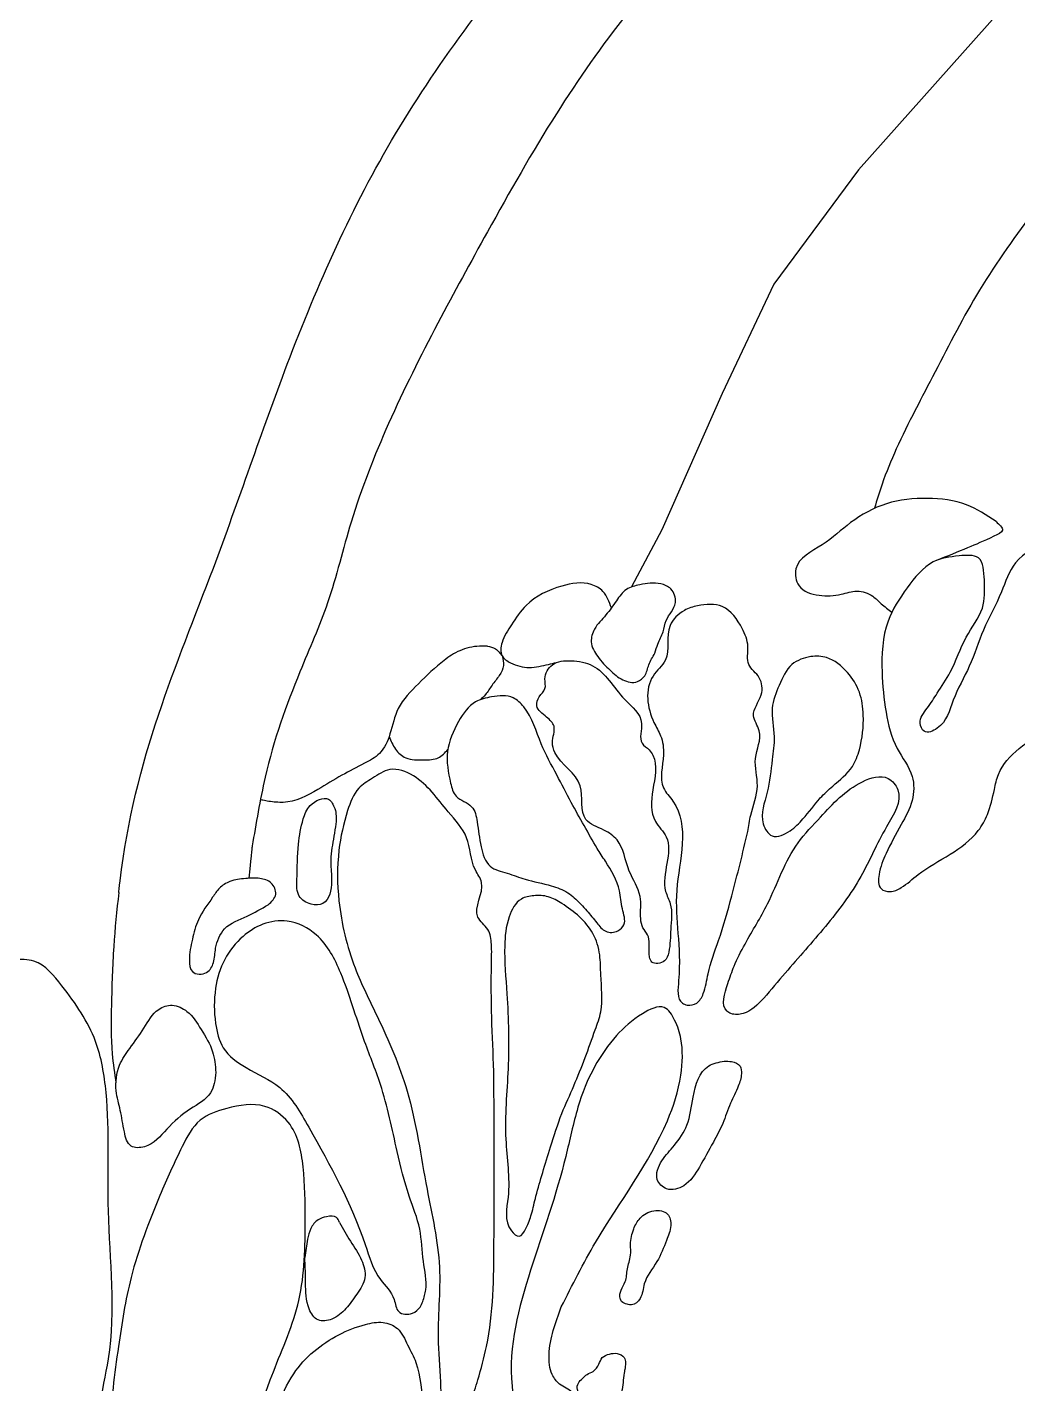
# Model space of a CAD drawing. Header units: millimetres. Extents: x 0 to 1128, y 0 to 3594.
# Drawn here: x 678 to 737, y 3425.9 to 3506.6 of the extents above; entities that cross this region are included whole.
import ezdxf

# ---------------------------------------------------------------- set-up
doc = ezdxf.new("R2010")
doc.units = ezdxf.units.MM
doc.layers.add('ceco.net 396 Corinthian column', color=7, linetype='Continuous')

msp = doc.modelspace()

# ---------------------------------------------------------------- linework, layer by layer
at = {"layer": 'ceco.net 396 Corinthian column'}
msp.add_lwpolyline([(785.68, 3530.873), (774.963, 3529.47), (763.096, 3525.897), (752.691, 3520.376), (745.051, 3515.666), (736.76, 3508.521), (727.484, 3498.103), (722.445, 3491.283), (719.356, 3484.787), (715.779, 3476.667), (713.959, 3473.276)], dxfattribs=at)
for points, knots in [([(683.447, 3455.103), (683.447, 3455.103), (684.272, 3462.759), (688.658, 3472.555), (693.521, 3487.283), (699.477, 3500.725), (708.413, 3512.149), (716.388, 3522.662), (724.526, 3530.965), (732.941, 3536.93), (740.951, 3541.174), (747.82, 3543.596), (753.825, 3547.025), (760.786, 3548.165), (768.383, 3548.607), (775.743, 3548.81), (782.65, 3548.989), (789.196, 3548.614), (793.516, 3547.92), (795.645, 3547.578), (795.89, 3547.523), (799.249, 3546.775), (805.202, 3544.611), (812.909, 3539.736), (818.821, 3533.157), (821.048, 3524.948), (823.429, 3517.619), (822.954, 3509.482), (822.594, 3501.448), (821.557, 3493.512), (819.592, 3486.354), (817.6, 3479.764), (813.873, 3474.294), (809.006, 3471.131), (804.102, 3468.482), (798.579, 3467.676), (793.313, 3467.388), (787.973, 3467.65), (783.004, 3468.658), (777.872, 3471.393), (773.806, 3474.173), (771.201, 3476.827), (770.275, 3478.016)], [0.3376614, 0.3376614, 0.3376614, 0.3376614, 0.3382944, 0.3515998, 0.360868, 0.3717395, 0.3829936, 0.3919379, 0.4001556, 0.4078907, 0.4140453, 0.4195997, 0.4235408, 0.4288041, 0.4345377, 0.4399676, 0.4446365, 0.4494088, 0.4540486, 0.4540486, 0.4540486, 0.4545871, 0.4614571, 0.4675179, 0.4741493, 0.4798402, 0.4856358, 0.4905795, 0.497184, 0.5030103, 0.5077316, 0.5131545, 0.51778, 0.521578, 0.5255443, 0.5296657, 0.5334308, 0.5369072, 0.5411632, 0.5441804, 0.549404, 0.5515082, 0.5515082, 0.5515082, 0.5515082]), ([(774.028, 3480.215), (774.385, 3479.766), (775.671, 3478.311), (778.537, 3476.401), (782.056, 3474.016), (786.015, 3472.29), (789.979, 3471.661), (793.697, 3471.242), (797.53, 3471.866), (801.052, 3473.379), (804.925, 3474.686), (808.35, 3477.381), (811.816, 3480.98), (814.178, 3485.273), (815.523, 3489.345), (816.79, 3493.101), (817.385, 3497.082), (817.765, 3501.566), (817.917, 3506.069), (818.293, 3510.553), (818.209, 3514.513), (817.545, 3518.061), (816.122, 3522.998), (814.765, 3528.891), (809.949, 3533.634), (806.049, 3537.38), (801.026, 3540.061), (795.495, 3541.949), (789.991, 3543.807), (784.266, 3544.413), (778.8, 3544.695), (772.1, 3544.969), (765.106, 3543.087), (757.797, 3541.838), (751.685, 3539.377), (746.113, 3536.726), (740.442, 3534.021), (734.783, 3529.601), (729.455, 3524.577), (724.397, 3518.914), (719.05, 3513.489), (713.784, 3507.768), (709.243, 3501.256), (705.693, 3494.977), (702.334, 3488.846), (699.476, 3483.154), (697.275, 3477.583), (696.08, 3472.469), (693.916, 3467.641), (692.231, 3462.943), (691.605, 3459.068), (691.355, 3457.66), (691.188, 3455.945)], [0.1414173, 0.1414173, 0.1414173, 0.1414173, 0.1426489, 0.1455933, 0.1487545, 0.1518165, 0.1547788, 0.1573651, 0.159833, 0.1630226, 0.1656089, 0.1685633, 0.1722784, 0.1763226, 0.178961, 0.1815104, 0.1848382, 0.1875854, 0.1911981, 0.1945302, 0.197267, 0.1996937, 0.2022624, 0.2083876, 0.2121994, 0.2165496, 0.2200131, 0.224325, 0.2291429, 0.2324503, 0.2366637, 0.2409541, 0.2467774, 0.2521241, 0.2568884, 0.2608769, 0.2654286, 0.2703562, 0.2762446, 0.2811817, 0.2866854, 0.2926408, 0.2978881, 0.3037268, 0.3081588, 0.3129326, 0.3174277, 0.3210177, 0.324186, 0.3288149, 0.3316196, 0.3318436, 0.3318436, 0.3318436, 0.3318436]), ([(769.347, 3519.407), (770.393, 3520.47), (761.988, 3516.815), (758.679, 3515.395), (751.329, 3510.608), (746.134, 3505.663), (741.564, 3500.667), (738.008, 3495.764), (734.608, 3491.126), (732.128, 3486.174), (730.077, 3482.382), (728.934, 3479.639), (728.57, 3478.437), (728.429, 3477.956)], [0, 0, 0, 0, 0.00320952, 0.00868314, 0.01429805, 0.01991591, 0.02460765, 0.02873317, 0.03297341, 0.03694678, 0.04062835, 0.04225025, 0.04332983, 0.04332983, 0.04332983, 0.04332983]), ([(735.664, 3477.168), (735.098, 3477.549), (733.873, 3478.373), (731.543, 3478.627), (729.12, 3478.407), (726.999, 3477.218), (725.467, 3475.73), (723.538, 3474.861), (723.825, 3473.104), (725.154, 3472.698), (726.333, 3472.762), (727.389, 3473.151), (728.283, 3472.831), (728.85, 3472.237), (729.242, 3471.942), (729.457, 3471.781)], [0, 0, 0, 0, 0.00804033, 0.01738805, 0.02719377, 0.0367855, 0.04531253, 0.05378036, 0.05783604, 0.06307805, 0.06832086, 0.07213574, 0.07607864, 0.07872845, 0.08192069, 0.08192069, 0.08192069, 0.08192069]), ([(752.936, 3472.979), (752.997, 3472.765), (753.133, 3472.284), (752.847, 3471.406), (751.795, 3471.209), (750.682, 3471.152), (749.282, 3471.338), (747.893, 3470.544), (746.313, 3469.631), (743.794, 3468.794), (741.029, 3467.299), (738.654, 3464.57), (735.974, 3463.195), (735.524, 3461.021), (735.264, 3459.865), (734.098, 3457.751), (731.773, 3456.907), (730.208, 3455.458), (729.427, 3455.072), (728.624, 3455.289), (728.678, 3456.394), (729.175, 3457.596), (729.945, 3459.043), (730.78, 3460.479), (730.817, 3462.228), (729.572, 3463.715), (729.057, 3465.876), (728.808, 3468.406), (728.931, 3471.097), (730.314, 3473.191), (731.661, 3474.9), (733.26, 3475.117), (734.896, 3475.246), (734.982, 3473.505), (735.031, 3471.893), (733.709, 3470.244), (733.153, 3468.414), (732.221, 3467.065), (731.62, 3466.088), (730.999, 3465.361), (731.379, 3464.471), (732.699, 3465.02), (733.05, 3466.69), (734.168, 3468.544), (734.852, 3470.819), (735.975, 3472.742), (736.688, 3475.039), (738.658, 3475.953), (740.424, 3476.932), (742.404, 3477.133), (744.179, 3477.126), (746.135, 3477.484), (747.021, 3475.224), (745.128, 3474.851), (743.842, 3473.346), (741.91, 3472.169), (740.205, 3471.386), (739.119, 3470.776), (739.152, 3469.623), (740.648, 3469.954), (742.108, 3470.908), (743.842, 3472.439), (745.31, 3473.978), (746.701, 3474.48), (747.779, 3475.216), (749.048, 3474.976), (750.316, 3474.783), (751.47, 3474.221), (752.521, 3473.796), (752.818, 3473.211), (752.936, 3472.979)], [0, 0, 0, 0, 0.0026519, 0.0059557, 0.0094831, 0.0142393, 0.0196986, 0.0256511, 0.0326605, 0.0416096, 0.0572417, 0.0691656, 0.0852758, 0.0889582, 0.0951157, 0.09947, 0.1171286, 0.1222076, 0.1249852, 0.1272374, 0.1305921, 0.1358411, 0.1435858, 0.1498493, 0.1555404, 0.1630767, 0.1720042, 0.1815376, 0.1937165, 0.2027485, 0.2114737, 0.2178067, 0.2223439, 0.2277518, 0.2344085, 0.2422655, 0.2513936, 0.257253, 0.2615299, 0.2654565, 0.2675773, 0.2707447, 0.2783951, 0.2873074, 0.2964702, 0.3064436, 0.3140818, 0.3238248, 0.3306199, 0.3383108, 0.3468699, 0.352587, 0.3598624, 0.3644282, 0.3716924, 0.3836724, 0.3905728, 0.3947714, 0.3973903, 0.4009505, 0.4084914, 0.4204332, 0.4276666, 0.4335036, 0.4379635, 0.4425337, 0.4481459, 0.4533262, 0.4579316, 0.4609562, 0.4609562, 0.4609562, 0.4609562]), ([(735.664, 3477.168), (735.865, 3476.991), (736.265, 3476.638), (735.083, 3476.069), (733.939, 3475.581), (732.753, 3475.108), (732.114, 3474.853)], [0, 0, 0, 0, 0.00249205, 0.00498503, 0.01179531, 0.01975767, 0.01975767, 0.01975767, 0.01975767]), ([(712.771, 3472.026), (712.645, 3472.386), (712.427, 3473.01), (711.291, 3473.65), (709.568, 3473.361), (707.81, 3472.53), (706.86, 3471.087), (706.243, 3470.157), (706.118, 3469.151), (706.92, 3468.644), (707.886, 3468.392), (708.813, 3468.625), (709.352, 3468.746), (709.509, 3468.78)], [0, 0, 0, 0, 0.000792481, 0.001371865, 0.002632477, 0.004366529, 0.00540609, 0.006264818, 0.006827407, 0.007298049, 0.008117595, 0.008956326, 0.009303529, 0.009303529, 0.009303529, 0.009303529]), ([(715.36, 3469.335), (715.224, 3469.113), (714.967, 3468.693), (714.851, 3468.004), (714.251, 3467.499), (713.374, 3467.702), (712.644, 3468.348), (711.958, 3469.06), (711.458, 3469.939), (711.747, 3470.909), (712.47, 3471.581), (713.037, 3472.404), (713.588, 3473.211), (714.6, 3473.448), (715.519, 3473.58), (716.429, 3473.206), (716.766, 3472.174), (715.991, 3471.471), (715.884, 3470.564), (715.539, 3469.957), (715.413, 3469.52), (715.36, 3469.335)], [0, 0, 0, 0, 0.00307593, 0.00584651, 0.00807616, 0.01156524, 0.01535039, 0.01971446, 0.02349002, 0.02660951, 0.03091533, 0.03508874, 0.03868949, 0.04200783, 0.04698945, 0.04965001, 0.05306801, 0.05780584, 0.0606118, 0.06373279, 0.06602791, 0.06602791, 0.06602791, 0.06602791]), ([(720.895, 3458.728), (720.585, 3457.447), (720.058, 3455.268), (719.256, 3452.456), (718.519, 3450.555), (718.366, 3449.247), (717.937, 3448.464), (717.367, 3448.35), (716.625, 3448.642), (717.057, 3451.573), (716.108, 3454.909), (717.594, 3459.463), (715.496, 3461.539), (715.973, 3463.027), (715.799, 3464.375), (714.942, 3465.712), (714.675, 3467.695), (716.41, 3469.054), (715.864, 3470.831), (716.972, 3471.893), (718.084, 3472.251), (719.578, 3472.327), (720.517, 3471.005), (721.01, 3469.789), (720.733, 3468.602), (721.72, 3467.951), (721.83, 3466.719), (720.94, 3465.736), (721.889, 3464.512), (721.104, 3463.085), (721.67, 3461.384), (721.071, 3459.967), (720.941, 3459.052), (720.895, 3458.728)], [0, 0, 0, 0, 0.0157252, 0.0267283, 0.0349578, 0.0398018, 0.0425392, 0.0448296, 0.0460401, 0.0514979, 0.0728139, 0.09392, 0.0977791, 0.1056307, 0.1101672, 0.1136799, 0.1246738, 0.1294772, 0.1376728, 0.1425942, 0.1459332, 0.1517741, 0.158765, 0.1632357, 0.1675034, 0.1714978, 0.1755614, 0.1808136, 0.1846479, 0.1912148, 0.1977357, 0.2048654, 0.208779, 0.208779, 0.208779, 0.208779]), ([(705.396, 3469.762), (705.235, 3469.763), (704.676, 3469.768), (703.746, 3469.566), (702.527, 3468.743), (701.341, 3467.57), (699.966, 3466.216), (699.679, 3464.614), (699.124, 3463.332), (697.929, 3462.715), (696.679, 3462.071), (695.178, 3461.122), (693.691, 3460.355), (692.666, 3460.485), (692.375, 3460.522)], [0, 0, 0, 0, 0.00192426, 0.00666813, 0.01105819, 0.01923438, 0.0268103, 0.03315744, 0.03840319, 0.04264294, 0.04868615, 0.05530097, 0.06403677, 0.06749581, 0.06749581, 0.06749581, 0.06749581]), ([(705.396, 3469.762), (705.562, 3469.726), (705.828, 3469.669), (706.09, 3469.403), (706.214, 3469.248), (706.275, 3469.171)], [0, 0, 0, 0, 0.001962332, 0.003159358, 0.004341889, 0.004341889, 0.004341889, 0.004341889]), ([(706.275, 3469.171), (706.321, 3468.981), (706.417, 3468.577), (706.102, 3467.968), (705.658, 3467.458), (705.344, 3466.915), (705.065, 3466.658), (704.956, 3466.557)], [0, 0, 0, 0, 0.00225632, 0.00482217, 0.00769127, 0.01042999, 0.01219843, 0.01219843, 0.01219843, 0.01219843]), ([(715.543, 3450.873), (715.689, 3450.907), (716.032, 3450.987), (716.289, 3451.838), (716.264, 3452.937), (716.457, 3454.224), (715.52, 3455.893), (716.757, 3457.934), (715.06, 3459.477), (715.184, 3461.276), (715.571, 3462.799), (715.005, 3463.653), (714.306, 3464.041), (714.885, 3465.481), (713.156, 3466.758), (712.22, 3468.603), (710.443, 3468.94), (709.226, 3468.842), (708.717, 3467.945), (708.932, 3467.19), (708.436, 3466.794), (708.201, 3466.055), (708.877, 3465.586), (709.557, 3464.954), (709.157, 3464.135), (709.561, 3462.792), (711.391, 3461.875), (710.747, 3459.383), (712.284, 3458.897), (713.47, 3458.086), (713.642, 3456.42), (714.653, 3455.012), (714.448, 3453.801), (714.589, 3452.991), (714.99, 3452.592), (715.035, 3452.049), (715.025, 3451.603), (715.026, 3451.24), (715.15, 3450.887), (715.406, 3450.878), (715.543, 3450.873)], [0, 0, 0, 0, 0.0016871, 0.0039622, 0.009431, 0.0154844, 0.0185869, 0.0315392, 0.035974, 0.0434424, 0.0516733, 0.0531516, 0.0554658, 0.0601881, 0.0671429, 0.0781686, 0.083337, 0.0878973, 0.0916225, 0.0939447, 0.0963083, 0.0985156, 0.1020855, 0.1048386, 0.1087291, 0.1111227, 0.1210768, 0.1291286, 0.1340796, 0.1379524, 0.1458622, 0.152376, 0.1576714, 0.1599105, 0.1618691, 0.1640789, 0.1661153, 0.1672093, 0.1685068, 0.1699855, 0.1699855, 0.1699855, 0.1699855]), ([(725.204, 3460.732), (724.863, 3460.302), (724.303, 3459.595), (723.469, 3458.727), (722.322, 3458.192), (721.495, 3459.538), (722.164, 3461.081), (722.292, 3462.807), (722.563, 3464.475), (722.165, 3465.992), (722.747, 3467.434), (723.334, 3468.738), (724.544, 3469.194), (725.805, 3469.142), (726.857, 3468.271), (727.62, 3467.047), (727.843, 3465.419), (727.67, 3463.913), (727.122, 3462.361), (726.075, 3461.591), (725.444, 3460.969), (725.204, 3460.732)], [0, 0, 0, 0, 0.0064811, 0.0106279, 0.0150086, 0.0185228, 0.0260775, 0.0338945, 0.039303, 0.0461116, 0.051743, 0.0575301, 0.0623645, 0.0661219, 0.0721718, 0.0776359, 0.0831038, 0.0913551, 0.0956615, 0.1022397, 0.1062801, 0.1062801, 0.1062801, 0.1062801]), ([(711.927, 3457.719), (712.089, 3457.468), (712.6, 3456.676), (713.3, 3455.493), (713.35, 3454.194), (713.706, 3453.277), (713.126, 3452.717), (712.374, 3452.685), (711.862, 3453.364), (711.285, 3454.049), (710.723, 3454.671), (710.032, 3455.219), (709.03, 3455.591), (707.771, 3455.8), (706.609, 3456.27), (705.365, 3456.531), (704.95, 3457.939), (704.835, 3459.093), (704.58, 3460.385), (703.445, 3460.645), (703.095, 3461.973), (702.844, 3463.511), (703.554, 3465.19), (704.462, 3466.481), (705.725, 3466.78), (706.845, 3466.881), (707.996, 3465.762), (708.466, 3464.013), (709.496, 3462.159), (710.571, 3460.067), (711.403, 3458.626), (711.927, 3457.719)], [0, 0, 0, 0, 0.0035798, 0.0113156, 0.0156386, 0.0194457, 0.021457, 0.0243056, 0.02724, 0.0309411, 0.0352162, 0.0371607, 0.0414098, 0.0477649, 0.0522621, 0.0566205, 0.0617093, 0.0677073, 0.0714913, 0.0759283, 0.0792726, 0.086806, 0.0943752, 0.1005062, 0.10448, 0.1095827, 0.112862, 0.1225589, 0.1307704, 0.1381358, 0.1506255, 0.1506255, 0.1506255, 0.1506255]), ([(699.543, 3464.381), (699.648, 3464.121), (699.854, 3463.612), (700.583, 3462.955), (701.533, 3463.003), (702.488, 3462.991), (702.863, 3463.413), (703.038, 3463.61)], [0, 0, 0, 0, 0.00333791, 0.00653464, 0.01087925, 0.0142918, 0.01730245, 0.01730245, 0.01730245, 0.01730245]), ([(705.78, 3444.459), (705.789, 3441.054), (705.803, 3435.61), (705.744, 3429.397), (704.898, 3426.34), (704.466, 3424.931), (703.938, 3424.052), (703.68, 3423.298), (702.937, 3423.123), (702.571, 3424.272), (702.669, 3425.863), (702.304, 3428.95), (702.807, 3432.891), (701.626, 3437.855), (700.967, 3442.968), (699.102, 3447.252), (697.28, 3450.84), (696.463, 3454.222), (696.431, 3457.443), (696.933, 3459.663), (697.526, 3461.291), (698.596, 3461.903), (699.632, 3462.644), (701.605, 3461.913), (702.741, 3460.15), (704.414, 3458.439), (704.359, 3456.744), (705.442, 3455.384), (704.274, 3453.834), (705.533, 3452.971), (705.666, 3451.919), (705.566, 3449.123), (705.682, 3446.594), (705.78, 3444.459)], [0, 0, 0, 0, 0.0407502, 0.0651468, 0.0733253, 0.0786108, 0.0825446, 0.0857164, 0.0875031, 0.0898667, 0.097512, 0.1080827, 0.1259682, 0.1446697, 0.1683004, 0.187249, 0.1999907, 0.2162743, 0.2282944, 0.2378977, 0.2437983, 0.2477893, 0.2523829, 0.2581484, 0.2699712, 0.2775393, 0.2854345, 0.2887122, 0.2969672, 0.3007227, 0.3043495, 0.3090406, 0.3344201, 0.3344201, 0.3344201, 0.3344201]), ([(721.843, 3448.812), (722.266, 3449.314), (723.477, 3450.75), (725.535, 3453.027), (727.721, 3455.935), (728.816, 3458.631), (730.281, 3460.797), (729.125, 3462.217), (726.986, 3461.559), (725.534, 3459.88), (723.311, 3457.629), (722.376, 3454.74), (720.912, 3452.432), (720.08, 3450.818), (719.669, 3449.585), (719.216, 3448.256), (720.023, 3447.807), (720.93, 3447.864), (721.474, 3448.429), (721.843, 3448.812)], [0, 0, 0, 0, 0.0078226, 0.0223954, 0.0368608, 0.050136, 0.0592835, 0.0627932, 0.0689329, 0.0818993, 0.0899897, 0.1061561, 0.1170589, 0.122896, 0.1272861, 0.1338417, 0.1349002, 0.1377894, 0.143883, 0.143883, 0.143883, 0.143883]), ([(692.375, 3460.522), (692.26, 3460.542), (692.096, 3460.572), (691.932, 3460.603), (691.882, 3460.613)], [0, 0, 0, 0, 0.001389794, 0.001992911, 0.001992911, 0.001992911, 0.001992911]), ([(696.319, 3460.093), (696.213, 3460.324), (695.927, 3460.945), (694.755, 3460.386), (694.334, 3459.295), (694.078, 3457.765), (694.072, 3456.286), (694.017, 3454.84), (694.828, 3454.342), (695.934, 3454.361), (696.202, 3455.731), (695.992, 3456.959), (696.196, 3458.062), (696.339, 3458.972), (696.422, 3459.588), (696.349, 3459.947), (696.319, 3460.093)], [0, 0, 0, 0, 0.00269423, 0.00724276, 0.01083312, 0.01690915, 0.02531494, 0.02927377, 0.03264053, 0.03544897, 0.04106373, 0.04550905, 0.05105347, 0.05402634, 0.05660282, 0.0583683, 0.0583683, 0.0583683, 0.0583683]), ([(692.344, 3454.369), (691.938, 3454.134), (691.091, 3453.645), (689.672, 3453.158), (689.171, 3451.914), (689.16, 3450.978), (688.749, 3450.197), (687.699, 3450.215), (687.608, 3451.305), (687.815, 3452.285), (688.151, 3453.635), (688.879, 3454.55), (689.415, 3455.404), (690.113, 3455.839), (690.97, 3455.94), (691.806, 3455.98), (692.586, 3455.767), (692.95, 3454.931), (692.55, 3454.56), (692.344, 3454.369)], [0, 0, 0, 0, 0.00564618, 0.01177525, 0.01686191, 0.0202782, 0.0230872, 0.02647011, 0.0292275, 0.03425086, 0.03908256, 0.04539117, 0.04805633, 0.05101443, 0.05481493, 0.05819285, 0.06106492, 0.06393453, 0.0669913, 0.0669913, 0.0669913, 0.0669913]), ([(683.447, 3455.103), (683.334, 3454.031), (683.099, 3451.809), (683.012, 3448.604), (682.962, 3445.884), (683.195, 3444.344), (683.282, 3443.768)], [0, 0, 0, 0, 0.01286211, 0.02664535, 0.03827297, 0.04520884, 0.04520884, 0.04520884, 0.04520884]), ([(709.812, 3441.955), (709.585, 3441.293), (709.185, 3440.127), (708.696, 3438.477), (708.296, 3437.167), (708.046, 3436), (707.777, 3435.257), (707.325, 3434.444), (706.31, 3435.403), (706.862, 3437.486), (706.298, 3440.658), (706.711, 3444.705), (706.63, 3448.53), (706.342, 3451.56), (706.528, 3453.498), (707.186, 3454.75), (708.187, 3454.948), (709.042, 3454.912), (710.309, 3454.167), (711.628, 3453.119), (712.132, 3451.433), (712.113, 3449.868), (712.332, 3448.332), (711.723, 3446.732), (711.028, 3444.694), (710.3, 3443.055), (709.812, 3441.955)], [0, 0, 0, 0, 0.0083579, 0.0147118, 0.0204844, 0.0248436, 0.028525, 0.0309634, 0.0332382, 0.0412056, 0.0549579, 0.0716149, 0.0893235, 0.1006999, 0.107652, 0.112785, 0.1158029, 0.1192517, 0.1228013, 0.1330856, 0.138351, 0.1431155, 0.1518362, 0.1562667, 0.1632892, 0.1776232, 0.1776232, 0.1776232, 0.1776232]), ([(701.652, 3431.124), (701.586, 3430.881), (701.468, 3430.447), (700.908, 3429.959), (699.956, 3430.008), (699.891, 3431.195), (698.704, 3432.199), (697.638, 3435.996), (695.594, 3439.664), (693.361, 3443.602), (691.155, 3444.516), (689.546, 3445.672), (689.12, 3447.509), (689.104, 3449.312), (689.642, 3451.16), (690.703, 3452.467), (692.01, 3453.316), (693.652, 3453.547), (695.585, 3452.563), (696.961, 3449.876), (697.814, 3446.774), (699.254, 3443.331), (699.901, 3440.128), (700.6, 3437.241), (701.477, 3435.137), (701.505, 3433.23), (701.826, 3431.902), (701.677, 3431.235), (701.652, 3431.124)], [0, 0, 0, 0, 0.0029336, 0.0052456, 0.0085168, 0.0116007, 0.0173084, 0.0263591, 0.0571922, 0.0688161, 0.0780457, 0.085211, 0.0912607, 0.0995599, 0.1067506, 0.1136857, 0.1191986, 0.1250219, 0.1326157, 0.1433289, 0.1597644, 0.1712958, 0.1876634, 0.1986022, 0.206798, 0.2144815, 0.2212459, 0.2225981, 0.2225981, 0.2225981, 0.2225981]), ([(679.189, 3380.531), (679.067, 3380.162), (678.855, 3379.521), (677.996, 3379.367), (677.395, 3379.295), (676.887, 3379.616), (676.662, 3380.315), (676.459, 3381.481), (676.263, 3384.667), (676.679, 3388.828), (676.996, 3394.1), (676.659, 3398.965), (676.598, 3403.944), (676.753, 3408.894), (676.667, 3413.759), (675.448, 3417.57), (676.157, 3420.496), (674.262, 3422.03), (675.781, 3424.271), (674.283, 3426.183), (675.022, 3428.143), (672.647, 3430.013), (674.392, 3432.607), (672.368, 3435.694), (672.799, 3439.93), (672.869, 3444.296), (673.462, 3447.964), (675.211, 3449.947), (676.931, 3451.165), (678.827, 3451.107), (680.471, 3449.085), (682.207, 3446.588), (682.983, 3441.874), (682.601, 3435.599), (683.421, 3429.251), (681.929, 3423.447), (682.408, 3420.154), (681.878, 3417.671), (680.491, 3415.257), (682.88, 3411.681), (679.571, 3407.473), (682.25, 3403.218), (679.414, 3399.552), (680.36, 3397.067), (678.723, 3393.561), (679.724, 3389.447), (679.351, 3384.525), (679.245, 3381.92), (679.189, 3380.531)], [0, 0, 0, 0, 0.0042412, 0.0073607, 0.0095915, 0.0113466, 0.0140058, 0.0179781, 0.0256168, 0.0518464, 0.0678426, 0.0885599, 0.1099541, 0.1271896, 0.1478109, 0.1672692, 0.1752973, 0.1795674, 0.193114, 0.1968419, 0.2068981, 0.2131205, 0.2279383, 0.232976, 0.2553685, 0.2754775, 0.2863951, 0.2984087, 0.3060649, 0.3106579, 0.3195233, 0.3348587, 0.347201, 0.3752172, 0.4102592, 0.4220165, 0.4460985, 0.4488462, 0.4521284, 0.4786475, 0.485028, 0.5121392, 0.522613, 0.5354667, 0.5396796, 0.5678307, 0.5823263, 0.598894, 0.598894, 0.598894, 0.598894]), ([(689.226, 3444.387), (689.192, 3444.809), (689.117, 3445.733), (688.367, 3446.911), (687.706, 3448.017), (686.675, 3448.507), (685.566, 3448.144), (684.964, 3446.979), (684.157, 3445.918), (683.353, 3444.757), (683.196, 3443.404), (683.583, 3442.094), (683.723, 3441.029), (684.019, 3439.867), (685.383, 3439.927), (686.322, 3441.109), (687.553, 3442.203), (689.06, 3442.977), (689.175, 3443.951), (689.226, 3444.387)], [0, 0, 0, 0, 0.0049847, 0.01090022, 0.01635208, 0.02014232, 0.0234724, 0.02914804, 0.03498419, 0.03963049, 0.0457369, 0.05045518, 0.05564254, 0.05934889, 0.06254278, 0.0692405, 0.07658926, 0.08271417, 0.08766453, 0.08766453, 0.08766453, 0.08766453]), ([(709.789, 3430.444), (709.446, 3429.52), (708.962, 3428.216), (709.105, 3426.54), (709.682, 3425.754), (710.657, 3425.438), (710.772, 3423.832), (710.178, 3422.167), (709.873, 3420.083), (709.406, 3418.281), (709.621, 3416.45), (708.331, 3414.779), (709.181, 3412.731), (707.763, 3411.141), (708.479, 3409.264), (706.348, 3407.826), (707.724, 3405.47), (705.974, 3403.228), (707.464, 3400.782), (705.496, 3399.296), (706.085, 3397.833), (704.478, 3396.335), (705.817, 3393.962), (704.239, 3391.928), (704.93, 3389.464), (703.246, 3387.879), (702.032, 3387.194), (701.516, 3387.179), (701.058, 3387.477), (700.865, 3388.353), (701.085, 3389.945), (701.782, 3391.916), (703.033, 3394.993), (702.463, 3398.325), (703.238, 3401.088), (704.492, 3402.719), (703.906, 3405.328), (705.221, 3409.313), (704.703, 3413.284), (706.673, 3416.741), (705.627, 3419.215), (707.685, 3421.999), (706.202, 3426.604), (707.885, 3432.696), (709.834, 3438.047), (710.662, 3442.217), (711.626, 3444.665), (712.976, 3446.609), (714.296, 3447.762), (715.902, 3448.593), (716.626, 3447.432), (717.048, 3446.112), (716.987, 3443.979), (715.602, 3439.707), (712.351, 3435.535), (710.441, 3431.739), (709.789, 3430.444)], [0, 0, 0, 0, 0.0116398, 0.0164189, 0.0192541, 0.0228412, 0.0274241, 0.0358084, 0.0446785, 0.0522372, 0.0579588, 0.0659007, 0.0750963, 0.0800976, 0.0891836, 0.0937682, 0.1066938, 0.1118635, 0.1253562, 0.1311593, 0.136388, 0.1408436, 0.1542645, 0.1605901, 0.1691379, 0.1815279, 0.184026, 0.1856872, 0.187424, 0.1900543, 0.1957276, 0.2066014, 0.2149169, 0.234895, 0.2452939, 0.2481532, 0.2589144, 0.2737649, 0.2984351, 0.3034444, 0.3201404, 0.324165, 0.3431325, 0.3708827, 0.399104, 0.4110635, 0.4214279, 0.430434, 0.4384653, 0.4438397, 0.4476814, 0.4523459, 0.4609503, 0.4722302, 0.5056307, 0.5229387, 0.5229387, 0.5229387, 0.5229387]), ([(719.489, 3445.063), (719.156, 3445.003), (718.111, 3444.815), (717.584, 3443.005), (717.427, 3441.331), (716.591, 3440.082), (715.75, 3439.227), (715.262, 3438.102), (716.1, 3437.269), (717.315, 3437.62), (718.063, 3438.844), (718.769, 3440.11), (719.44, 3441.359), (719.801, 3442.525), (720.307, 3443.464), (720.537, 3444.199), (720.493, 3444.855), (719.964, 3445.07), (719.633, 3445.065), (719.489, 3445.063)], [0, 0, 0, 0, 0.00384876, 0.01208428, 0.01887458, 0.02449739, 0.02921386, 0.03376927, 0.03689471, 0.04101759, 0.04677094, 0.05353339, 0.05847443, 0.06360395, 0.06805371, 0.07109081, 0.07289032, 0.07516229, 0.07690408, 0.07690408, 0.07690408, 0.07690408]), ([(684.692, 3392.018), (684.566, 3390.059), (684.336, 3386.497), (683.521, 3382.104), (683.816, 3379.058), (683.462, 3377.439), (683.064, 3376.313), (682.097, 3376.025), (681.058, 3375.966), (679.866, 3376.739), (679.902, 3378.562), (679.902, 3381.289), (679.759, 3384.999), (680.401, 3389.761), (680.547, 3394.51), (680.807, 3399.166), (681.745, 3402.951), (681.639, 3406.3), (682.058, 3409.848), (682.383, 3413.869), (682.614, 3418.509), (682.804, 3423.285), (683.367, 3427.84), (684.116, 3432.552), (685.611, 3436.51), (686.998, 3439.567), (688.099, 3441.704), (690.046, 3442.345), (692.004, 3442.693), (694.012, 3441.288), (694.53, 3438.627), (694.561, 3435.104), (694.504, 3430.851), (692.092, 3425.548), (690.083, 3418.565), (687.363, 3409.751), (685.689, 3401.671), (685.274, 3395.591), (684.851, 3392.991), (684.692, 3392.018)], [0, 0, 0, 0, 0.0234066, 0.0425743, 0.0531092, 0.0592575, 0.0626236, 0.066449, 0.0702143, 0.0750885, 0.0811917, 0.090221, 0.1085312, 0.1249042, 0.1475566, 0.1651786, 0.1804364, 0.1937392, 0.2049139, 0.2230352, 0.2418734, 0.2603402, 0.2800343, 0.2966139, 0.3171965, 0.3298822, 0.3374683, 0.3443248, 0.3533785, 0.3600612, 0.3711659, 0.3837177, 0.4028391, 0.4208001, 0.4524519, 0.4896289, 0.5308415, 0.5505085, 0.5622623, 0.5622623, 0.5622623, 0.5622623]), ([(713.705, 3430.6), (713.795, 3430.579), (714.096, 3430.509), (714.638, 3431.001), (714.654, 3432.06), (715.546, 3433.065), (715.985, 3434.263), (716.376, 3435.178), (716.217, 3436.129), (715.22, 3436.253), (714.466, 3435.819), (714.031, 3435.033), (713.872, 3434.262), (713.966, 3433.443), (713.671, 3432.741), (713.688, 3431.986), (713.316, 3431.485), (713.236, 3431.043), (713.392, 3430.704), (713.581, 3430.641), (713.705, 3430.6)], [0, 0, 0, 0, 0.00107992, 0.00358223, 0.00722291, 0.01327148, 0.01875468, 0.02239466, 0.02524543, 0.02858441, 0.03227866, 0.03519486, 0.03901945, 0.04151936, 0.04485568, 0.04789717, 0.05013326, 0.05212695, 0.05289725, 0.05436374, 0.05436374, 0.05436374, 0.05436374]), ([(696.587, 3435.477), (696.795, 3435.096), (697.214, 3434.329), (697.93, 3433.353), (698.253, 3432.148), (697.616, 3431.201), (697.015, 3430.327), (696.262, 3429.678), (695.237, 3429.52), (694.575, 3430.555), (694.581, 3431.956), (694.538, 3433.08), (694.515, 3433.68)], [0, 0, 0, 0, 0.00517047, 0.01038899, 0.01456025, 0.01891141, 0.02320439, 0.02736519, 0.03061645, 0.03393939, 0.04019723, 0.04735822, 0.04735822, 0.04735822, 0.04735822]), ([(696.587, 3435.477), (696.542, 3435.588), (696.415, 3435.899), (695.812, 3435.834), (695.257, 3435.651), (694.829, 3435.131), (694.654, 3434.334), (694.575, 3433.752), (694.526, 3433.392)], [0, 0, 0, 0, 0.00132524, 0.00371953, 0.00586432, 0.0085033, 0.0111889, 0.01552572, 0.01552572, 0.01552572, 0.01552572]), ([(692.282, 3399.579), (693.067, 3400.905), (694.758, 3403.759), (697.23, 3408.442), (699.531, 3413.52), (700.779, 3418.138), (702.071, 3421.713), (701.464, 3424.504), (701.443, 3426.703), (700.628, 3428.164), (700.192, 3429.205), (699.137, 3429.629), (697.911, 3429.376), (695.955, 3428.63), (693.914, 3426.952), (692.553, 3423.772), (691.37, 3419.46), (689.735, 3414.452), (688.292, 3409.105), (687.482, 3404.154), (686.524, 3399.392), (686.225, 3394.295), (685.544, 3389.218), (685.043, 3383.965), (684.12, 3380.462), (684.862, 3377.728), (686.292, 3376.816), (687.37, 3375.199), (688.487, 3375.436), (689.033, 3377.44), (688.647, 3380.687), (688.862, 3385.336), (688.966, 3389.954), (689.373, 3394.179), (690.063, 3397.2), (690.411, 3399.288), (691.084, 3399.809), (691.483, 3399.819), (691.778, 3399.7), (691.996, 3399.482), (692.179, 3399.544), (692.282, 3399.579)], [0, 0, 0, 0, 0.0183726, 0.0395747, 0.0632374, 0.084472, 0.0971644, 0.1072228, 0.1180404, 0.122603, 0.1271857, 0.1308875, 0.1350485, 0.1418163, 0.1559416, 0.164848, 0.1826647, 0.2093584, 0.227674, 0.2486755, 0.2691947, 0.285527, 0.3095436, 0.3301126, 0.3491063, 0.3508737, 0.3634691, 0.3688195, 0.3710605, 0.3754048, 0.3907023, 0.4115845, 0.4300516, 0.446165, 0.461664, 0.4681252, 0.4697531, 0.471348, 0.4726234, 0.4735305, 0.4747173, 0.4747173, 0.4747173, 0.4747173]), ([(713.566, 3426.713), (713.615, 3426.979), (713.695, 3427.427), (713.114, 3427.721), (712.652, 3427.659), (712.183, 3427.483), (712.027, 3426.997), (711.755, 3426.59), (711.312, 3426.469), (711.055, 3426.183), (710.763, 3425.935), (710.691, 3425.453), (711.046, 3425.034), (711.184, 3424.398), (711.082, 3423.746), (710.995, 3423.056), (710.825, 3422.412), (710.631, 3421.826), (710.513, 3421.311), (710.532, 3420.825), (710.897, 3420.448), (711.444, 3420.465), (711.885, 3420.887), (712.204, 3421.776), (712.719, 3422.89), (712.987, 3424.239), (713.444, 3425.378), (713.477, 3426.21), (713.555, 3426.647), (713.566, 3426.713)], [0, 0, 0, 0, 0.00285271, 0.0047944, 0.00660384, 0.00848861, 0.01026619, 0.01241045, 0.01402658, 0.01547596, 0.01692474, 0.01850686, 0.02065975, 0.02314058, 0.02603886, 0.02847246, 0.03144953, 0.03396265, 0.0358301, 0.03776983, 0.03947155, 0.04152005, 0.04357217, 0.04636999, 0.05269488, 0.05818354, 0.06271384, 0.06720644, 0.06800591, 0.06800591, 0.06800591, 0.06800591])]:
    msp.add_open_spline(points, degree=3, knots=knots, dxfattribs=at)

doc.saveas('drawing.dxf')
